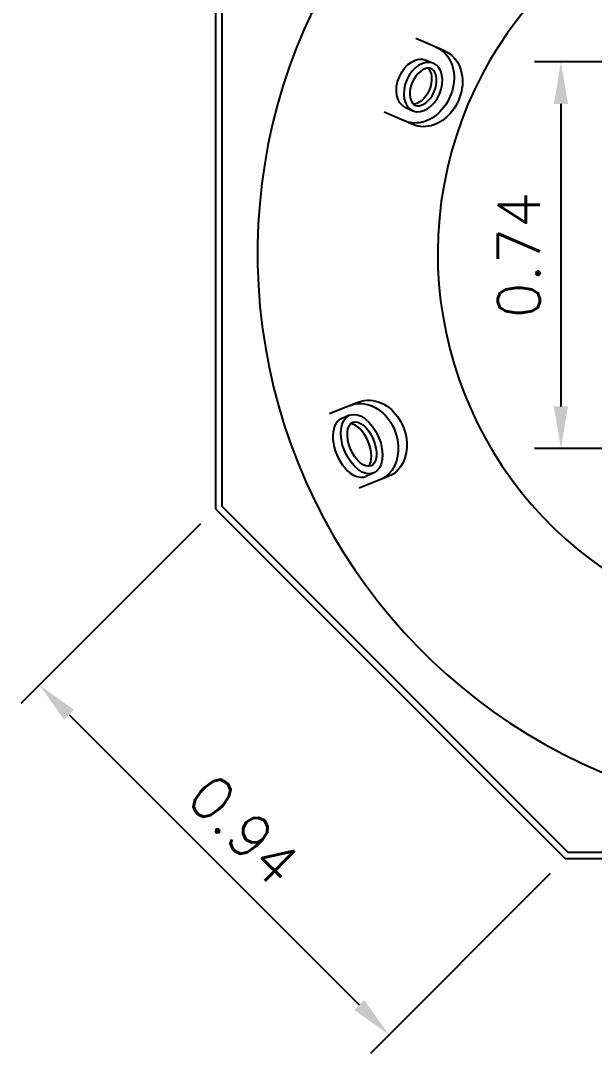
# Model space of a CAD drawing. Extents: x 2.92 to 5.93, y -0.02 to 4.95.
# Drawn here: x 2.935 to 4.025, y 1.661 to 3.624 of the extents above; entities that cross this region are included whole.
import ezdxf

# ---------------------------------------------------------------- set-up
doc = ezdxf.new("R2010")
doc.units = 0
doc.header["$MEASUREMENT"] = 0
doc.layers.get('0').update_dxf_attribs({"linetype": 'CONTINUOUS'})
doc.layers.get('DEFPOINTS').update_dxf_attribs({"linetype": 'CONTINUOUS'})
doc.layers.add('COTAS', color=1, linetype='CONTINUOUS')
doc.layers.add('SPA-MAYORCA', color=7, linetype='CONTINUOUS')
doc.styles.add('COTA', font='ROMANS.SHX', dxfattribs={"height": 0.08})
doc.dimstyles.new('COTA', dxfattribs={"dimtxt": 0.04, "dimasz": 0.08, "dimexe": 0.05, "dimexo": 0.04, "dimgap": 0.04, "dimtad": 1, "dimzin": 0, "dimtxsty": 'COTA', "dimcen": 0.05, "dimclrd": 256, "dimclre": 256, "dimclrt": 7, "dimaunit": 1, "dimazin": 3, "dimtfac": 1, "dimtix": 1, "dimtofl": 0, "dimtmove": 0, "dimatfit": 3, "dimtolj": 1, "dimtzin": 0})

# ---------------------------------------------------------------- blocks, each defined once
blk = doc.blocks.new('*D10')
at = {"linetype": 'BYBLOCK'}
for p, q in [((7.28, 2.809), (6.8512, 2.809)), ((6.9012, 2.729), (6.9012, 2.1541)), ((7.1623, 2.0741), (6.8512, 2.0741))]:
    blk.add_line(p, q, dxfattribs=at)
for points in [[(6.8878, 2.729), (6.9145, 2.729), (6.9012, 2.809)], [(6.8878, 2.1541), (6.9145, 2.1541), (6.9012, 2.0741)]]:
    blk.add_solid(points, dxfattribs=at)
at = {"layer": 'DEFPOINTS', "color": 0, "linetype": 'BYBLOCK'}
for p in [(7.32, 2.809, 2.7), (6.9012, 2.0741), (7.2023, 2.0741, 2.7)]:
    blk.add_point(p, dxfattribs=at)
at = {"color": 7, "linetype": 'BYBLOCK', "insert": (6.8212, 2.4416), "char_height": 0.08, "attachment_point": 5, "rotation": 90, "style": 'COTA'}
blk.add_mtext('\\A1;0.74', dxfattribs=at)
blk = doc.blocks.new('*D14')
at = {"linetype": 'BYBLOCK'}
for p, q in [((6.2164, 1.9314), (5.8745, 1.5895)), ((5.9664, 1.5683), (6.5179, 1.0168)), ((6.881, 1.2667), (6.5391, 0.9248))]:
    blk.add_line(p, q, dxfattribs=at)
for points in [[(5.9758, 1.5777), (5.957, 1.5589), (5.9098, 1.6249)], [(6.5274, 1.0262), (6.5085, 1.0073), (6.5745, 0.9602)]]:
    blk.add_solid(points, dxfattribs=at)
at = {"layer": 'DEFPOINTS', "color": 0, "linetype": 'BYBLOCK'}
for p in [(6.2446, 1.9597, 2.7), (6.9093, 1.295, 2.7), (6.5745, 0.9602)]:
    blk.add_point(p, dxfattribs=at)
at = {"color": 7, "linetype": 'BYBLOCK', "insert": (6.2987, 1.3491), "char_height": 0.08, "attachment_point": 5, "rotation": 315, "style": 'COTA'}
blk.add_mtext('\\A1;0.94', dxfattribs=at)
blk = doc.blocks.new('VERS-MAYORCA')
at = {"layer": 'SPA-MAYORCA'}
for p, q in [((-0.7144, 0.3849), (-0.7691, 0.4085)), ((-0.7499, 0.3674), (-0.7358, 0.3613)), ((-0.7888, 0.2771), (-0.7747, 0.2711)), ((-0.7748, 0.2449), (-0.8295, 0.2685)), ((-0.8779, -0.2825), (-0.9333, -0.3046)), ((-0.8952, -0.3076), (-0.9106, -0.3141)), ((-0.8215, -0.4241), (-0.8769, -0.4462)), ((-0.8489, -0.4173), (-0.8643, -0.4238))]:
    blk.add_line(p, q, dxfattribs=at)
blk.add_lwpolyline([(-1.15, -0.4853), (-0.4853, -1.15), (0.4853, -1.15), (1.15, -0.4853), (1.15, 0.4853), (0.4853, 1.15), (-0.4853, 1.15), (-1.15, 0.4853)], close=True, dxfattribs=at)
for points in [[(1.138, -0.4803), (1.138, 0.4803), (0.4803, 1.138), (-0.4803, 1.138), (-1.138, 0.4803), (-1.138, -0.4803), (-0.4803, -1.138), (-0.2972, -1.138, 0.37267), (-0.2774, -1.1209), (-0.2677, -1.0536, -0.37267), (-0.2435, -1.0327), (0, -1.0327), (0.2435, -1.0327, -0.37267), (0.2677, -1.0536), (0.2774, -1.1209, 0.37267), (0.2972, -1.138), (0.4803, -1.138)], [(-0.2981, 1.0276, -0.024671), (-0.2762, 0.9687, -0.617008), (-0.284, 0.958, -0.006967), (-0.3878, 0.9192, -0.006967), (-0.4879, 0.8717, -0.617008), (-0.501, 0.8735, -0.024767), (-0.5282, 0.9306, 0.646756), (-0.3457, -1.0126, 0.082435), (-0.3392, -1.0137), (0.3392, -1.0137, 0.082435), (0.3457, -1.0126, 0.646756), (0.5282, 0.9306, -0.024767), (0.501, 0.8735, -0.617008), (0.4879, 0.8717, -0.006967), (0.3878, 0.9192, -0.006967), (0.284, 0.958, -0.617008), (0.2762, 0.9687, -0.024671), (0.2981, 1.0276, 0.14212)]]:
    blk.add_lwpolyline(points, format="xyb", close=True, dxfattribs=at)
blk.add_arc((0, 0), 0.7275, 293.9113, 248.2005, dxfattribs=at)
at = {"layer": 'SPA-MAYORCA', "extrusion": (0, 0, -1)}
blk.add_ellipse((-0.7693, 0.3223), major_axis=(0.0195, 0.0451), ratio=0.690897, start_param=3.141593, end_param=6.283185, dxfattribs=at)
blk.add_ellipse((-0.7553, 0.3162), major_axis=(0.0195, 0.0451), ratio=0.690897, dxfattribs=at)
at = {"layer": 'SPA-MAYORCA'}
for centre, major_axis, ratio in [((-0.8721, -0.3625), (-0.0231, 0.0548), 0.586667), ((-0.8717, -0.3623), (-0.0174, 0.0413), 0.522124)]:
    blk.add_ellipse(centre, major_axis=major_axis, ratio=ratio, dxfattribs=at)
for centre, major_axis, ratio, start_param, end_param in [((-0.8874, -0.369), (-0.0231, 0.0548), 0.586667, 0, 3.141593), ((-0.8812, -0.3663), (-0.0174, 0.0413), 0.522124, 3.363755, 6.061023)]:
    blk.add_ellipse(centre, major_axis=major_axis, ratio=ratio, start_param=start_param, end_param=end_param, dxfattribs=at)
for points, knots in [([(-0.7305, 0.3918), (-0.7165, 0.3858), (-0.7067, 0.374), (-0.6898, 0.3309), (-0.6994, 0.2962), (-0.7371, 0.2534), (-0.765, 0.2407), (-0.7908, 0.2518)], [0, 0, 0, 0, 0.613659, 0.613659, 2.005707, 2.005707, 3.141593, 3.141593, 3.141593, 3.141593]), ([(-0.7144, 0.3849), (-0.7005, 0.3788), (-0.6907, 0.3671), (-0.6738, 0.3239), (-0.6833, 0.2893), (-0.7211, 0.2465), (-0.7489, 0.2338), (-0.7748, 0.2449)], [0, 0, 0, 0, 0.613659, 0.613659, 2.005707, 2.005707, 3.141593, 3.141593, 3.141593, 3.141593]), ([(-0.7402, 0.3511), (-0.7353, 0.349), (-0.7309, 0.3431), (-0.7288, 0.3228), (-0.732, 0.3096), (-0.7477, 0.2842), (-0.7622, 0.2783), (-0.777, 0.2836), (-0.7833, 0.2962), (-0.7767, 0.3304), (-0.763, 0.3471), (-0.7472, 0.3527), (-0.7433, 0.3525), (-0.7402, 0.3511)], [0, 0, 0, 0, 0.892179, 0.892179, 1.784357, 1.784357, 3.094872, 3.094872, 4.405387, 4.405387, 5.715903, 5.715903, 6.283185, 6.283185, 6.283185, 6.283185]), ([(-0.7466, 0.3522), (-0.743, 0.3492), (-0.7401, 0.3438), (-0.7382, 0.3258), (-0.7414, 0.3126), (-0.7552, 0.2904), (-0.7657, 0.2842), (-0.7735, 0.2834)], [0.19214, 0.19214, 0.19214, 0.19214, 0.892179, 0.892179, 1.784357, 1.784357, 2.818477, 2.818477, 2.818477, 2.818477]), ([(-0.8941, -0.289), (-0.88, -0.2834), (-0.8648, -0.2848), (-0.8223, -0.3033), (-0.8046, -0.3345), (-0.8009, -0.3915), (-0.8116, -0.4202), (-0.8377, -0.4306)], [0, 0, 0, 0, 0.613659, 0.613659, 2.005707, 2.005707, 3.141593, 3.141593, 3.141593, 3.141593]), ([(-0.8779, -0.2825), (-0.8638, -0.2769), (-0.8485, -0.2783), (-0.8061, -0.2968), (-0.7883, -0.3281), (-0.7847, -0.385), (-0.7954, -0.4137), (-0.8215, -0.4241)], [0, 0, 0, 0, 0.613659, 0.613659, 2.005707, 2.005707, 3.141593, 3.141593, 3.141593, 3.141593])]:
    blk.add_open_spline(points, degree=3, knots=knots, dxfattribs=at)

msp = doc.modelspace()

# ---------------------------------------------------------------- block references
at = {"layer": 'SPA-MAYORCA'}
msp.add_blockref('VERS-MAYORCA', (4.4547, 3.1812, 2.7), dxfattribs=at)

# ---------------------------------------------------------------- dimensions: what is measured, and where the dimension line sits
at = {"layer": 'COTAS'}
dim = msp.add_linear_dim(base=(3.9613, 2.8103), p1=(4.3801, 3.5452, 2.7), p2=(4.2624, 2.8103, 2.7), angle=90, dimstyle='COTA', dxfattribs=at)
dim.commit()
dim.dimension.update_dxf_attribs({"geometry": '*D10', "text_midpoint": (3.8813, 3.1778), "insert": (-2.9399, 0.7362)})
dim = msp.add_aligned_dim(p1=(3.3047, 2.6959, 2.7), p2=(3.9694, 2.0312, 2.7), distance=-0.4735, dimstyle='COTA', dxfattribs=at)
dim.commit()
dim.dimension.update_dxf_attribs({"geometry": '*D14', "text_midpoint": (3.3588, 2.0853), "insert": (-2.9399, 0.7362)})

doc.saveas('drawing.dxf')
